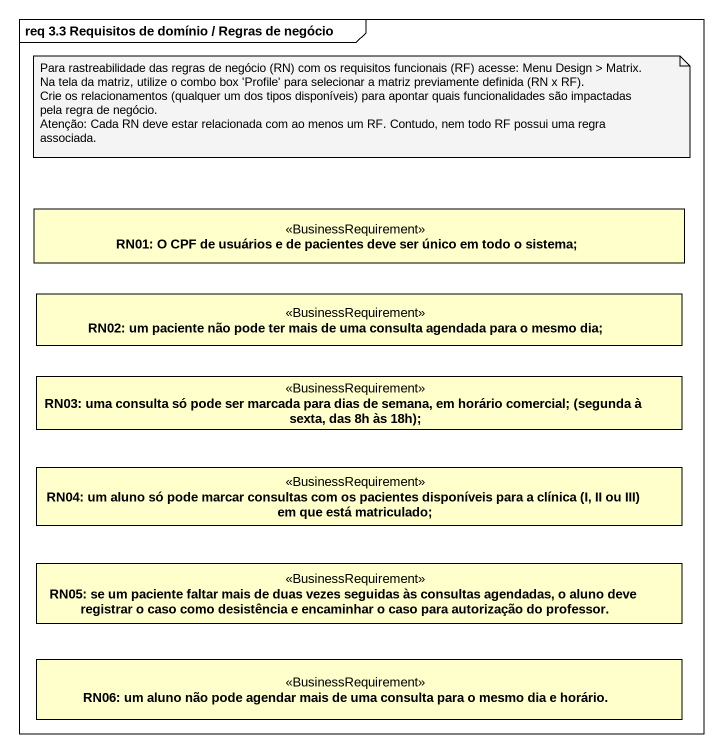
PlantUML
@startuml
mainframe req 3.3 Requisitos de domínio / Regras de negócio
hide circle
hide empty members
class "RN01: O CPF de usuários e de pacientes deve ser único em todo o sistema;" as RN01_O_CPF_de_usuários_e_de <<BusinessRequirement>>
class "RN02: um paciente não pode ter mais de uma consulta agendada para o mesmo dia;" as RN02_um_paciente_não_pode <<BusinessRequirement>>
class "RN03: uma consulta só pode ser marcada para dias de semana, em horário comercial; (segunda à sexta, das 8h às 18h);" as RN03_uma_consulta_só_pode <<BusinessRequirement>>
class "RN04: um aluno só pode marcar consultas com os pacientes disponíveis para a clínica (I, II ou III) em que está matriculado;" as RN04_um_aluno_só_pode <<BusinessRequirement>>
class "RN05: se um paciente faltar mais de duas vezes seguidas às consultas agendadas, o aluno deve registrar o caso como desistência e encaminhar o caso para autorização do professor." as RN05_se_um_paciente_faltar <<BusinessRequirement>>
class "RN06: um aluno não pode agendar mais de uma consulta para o mesmo dia e horário." as RN06_um_aluno_não_pode <<BusinessRequirement>>
note as N1
  Para rastreabilidade das regras de negócio (RN) com os requisitos funcionais (RF) acesse: Menu Design > Matrix. Na tela da matriz, utilize o combo box 'Profile' para selecionar a matriz previamente definida (RN x RF).
  Crie os relacionamentos (qualquer um dos tipos disponíveis) para apontar quais funcionalidades são impactadas pela regra de negócio.
  Atenção: Cada RN deve estar relacionada com ao menos um RF. Contudo, nem todo RF possui uma regra associada.
end note
@enduml
